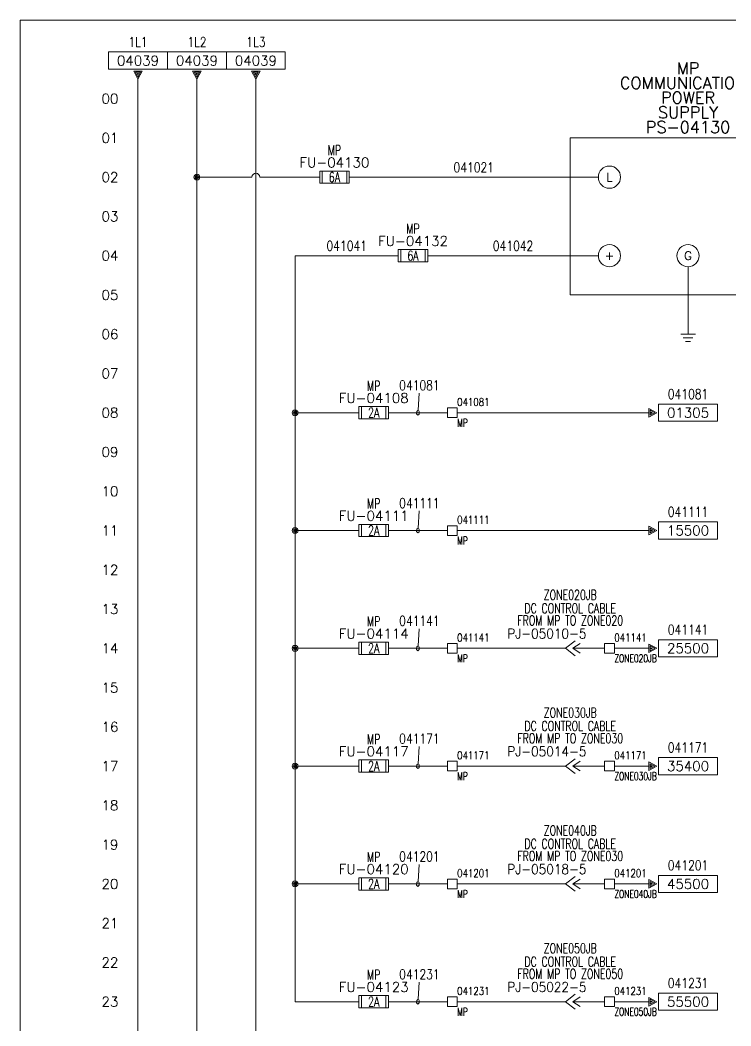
# Model space of a CAD drawing. Header units: inches. Extents: x 0 to 17, y 0 to 23.
# Drawn here: x 0 to 9.05, y 10.19 to 23 of the extents above; entities that cross this region are included whole.
import ezdxf
from ezdxf.enums import TextEntityAlignment as Align

# ---------------------------------------------------------------- set-up
doc = ezdxf.new("R2010")
doc.units = ezdxf.units.IN
doc.header["$MEASUREMENT"] = 0
doc.layers.get('0').update_dxf_attribs({"lineweight": 5})
for name, color, linetype, lineweight in [('_MULTI_WIRE', 9, 'Continuous', 5), ('DESC', 1, 'Continuous', 5), ('DESCCHILD', 1, 'Continuous', 5), ('LOC', 252, 'Continuous', 5), ('MISC', 2, 'Continuous', 5), ('SYMS', 7, 'Continuous', 5), ('TAGS', 2, 'Continuous', 5), ('TERMS', 2, 'Continuous', 5), ('Title_Block_Info', 2, 'Continuous', 5), ('WIRENO', 1, 'Continuous', 5), ('WIRES', 7, 'Continuous', 5), ('XREF', 1, 'Continuous', 5)]:
    doc.layers.add(name, color=color, linetype=linetype, lineweight=lineweight)
doc.layers.add('WIRENO_DEST', color=1, linetype='Continuous')
doc.styles.get("Standard").update_dxf_attribs({"font": 'romans.shx'})
doc.styles.add('WD', font='romans.shx')

# ---------------------------------------------------------------- blocks, each defined once
blk = doc.blocks.new('WD_MLRH')
at = {"color": 2, "style": 'WD'}
blk.add_attdef('RUNGFIRST', text='', height=0.125, dxfattribs=at).set_placement((-0.25, 0), align=Align.MIDDLE_RIGHT)
at = {"style": 'WD', "flags": 1}
for tag, p in [('RUNGHORV', (-0.25, -0.127)), ('WIREMODE', (-0.25, -0.281)), ('RUNGDIST', (-0.25, -0.2)), ('RUNGCNT', (-0.25, -0.237)), ('RUNGINC', (-0.25, -0.163)), ('WIRE-START', (-0.25, -0.356)), ('WIRE-GSUF', (-0.25, -0.396)), ('WIREFMT', (-0.25, -0.321)), ('PH3SPACE', (-0.25, -0.437))]:
    blk.add_attdef(tag, text='', height=0.025, dxfattribs=at).set_placement(p, align=Align.RIGHT)
blk = doc.blocks.new('HA2D2')
for p, q in [((0.375, 0.344), (-0.375, 0.344)), ((-0.375, 0.344), (-0.375, 0.125)), ((0.375, 0.125), (0.375, 0.344)), ((-0.375, 0.125), (0.375, 0.125)), ((0.055, 0.102), (-0.055, 0.102)), ((-0.055, 0.102), (0, 0)), ((0, 0.023), (-0.031, 0.086)), ((-0.031, 0.086), (0.031, 0.086)), ((0, 0.055), (-0.008, 0.07)), ((-0.008, 0.07), (0.008, 0.07)), ((0, 0), (0.055, 0.102)), ((0.031, 0.086), (0, 0.023)), ((0.008, 0.07), (0, 0.055))]:
    blk.add_line(p, q)
at = {"style": 'WD', "width": 0.8, "flags": 8}
for tag, p in [('DESC1', (0, 0.722)), ('WIRENO', (0, 0.534))]:
    blk.add_attdef(tag, text='', height=0.125, dxfattribs=at).set_placement(p, align=Align.TOP_CENTER)
at = {"style": 'WD'}
blk.add_attdef('XREF', text='', height=0.125, dxfattribs=at).set_placement((0, 0.172), align=Align.CENTER)
at = {"style": 'WD', "flags": 1}
for tag, p in [('X8TERM01', (0, 0)), ('SIGCODE', (0.088, 0.066))]:
    blk.add_attdef(tag, p, '', height=0.01, dxfattribs=at)
blk = doc.blocks.new('WDDOT')
for radius in [0.0375, 0.0234, 0.0116]:
    blk.add_circle((0, 0), radius)
blk = doc.blocks.new('HFU1')
for p, q in [((-0.188, -0.078), (-0.188, 0.078)), ((-0.188, 0.078), (0.188, 0.078)), ((-0.156, 0.078), (-0.156, -0.078)), ((0.156, 0.078), (0.156, -0.078)), ((0.188, 0.078), (0.188, -0.078)), ((0.188, -0.078), (-0.188, -0.078))]:
    blk.add_line(p, q)
at = {"style": 'WD', "width": 0.7}
for tag, p in [('INST', (0, 0.451)), ('LOC', (0, 0.281))]:
    blk.add_attdef(tag, text='', height=0.125, dxfattribs=at).set_placement(p, align=Align.CENTER)
at = {"linetype": 'Continuous', "style": 'WD', "flags": 9}
for tag, p in [('ASSYCODE', (0.157, 0.251)), ('MFG', (0.156, 0.083)), ('CAT', (0.156, 0.102))]:
    blk.add_attdef(tag, text='', height=0.01, dxfattribs=at).set_placement(p, align=Align.CENTER)
at = {"style": 'WD'}
blk.add_attdef('TAG1', text='', height=0.125, dxfattribs=at).set_placement((0, 0.125), align=Align.CENTER)
at = {"style": 'WD', "width": 0.7}
blk.add_attdef('RATING1', text='', height=0.125, dxfattribs=at).set_placement((0, 0), align=Align.MIDDLE_CENTER)
at = {"style": 'WD'}
for tag, p, flags in [('X4TERM01', (-0.188, 0), 1), ('FAMILY', (0.129, 0.108), 9), ('X1TERM02', (0.188, 0), 1)]:
    blk.add_attdef(tag, p, '', height=0.01, dxfattribs=dict(at, flags=flags))
for tag, p in [('X2LINK', (0, 0.109)), ('X8LINK', (0, -0.109))]:
    blk.add_attdef(tag, p, '', height=0.01, dxfattribs=at)
at = {"linetype": 'Continuous', "style": 'WD', "flags": 8}
blk.add_attdef('TERM01', text='', height=0.125, dxfattribs=at).set_placement((-0.25, -0.031), align=Align.TOP_RIGHT)
blk.add_attdef('TERM02', text='', height=0.125, dxfattribs=at).set_placement((0.25, -0.031), align=Align.TOP_LEFT)
blk = doc.blocks.new('HPS11_24VDC_1PH_POWER_SUPPLY')
at = {"linetype": 'Continuous'}
blk.add_lwpolyline([(-1.5, 0.5), (1.5, 0.5), (1.5, -1.5), (-1.5, -1.5)], close=True, dxfattribs=at)
for centre in [(-1, 0), (1, 0), (-1, -1), (0, -1), (1, -1)]:
    blk.add_circle(centre, 0.141)
at = {"style": 'WD'}
for tag, p in [('LOC', (0, 1.312)), ('DESC1', (0, 1.125)), ('DESC2', (0, 0.938)), ('DESC3', (0, 0.75)), ('TAG1', (0, 0.562))]:
    blk.add_attdef(tag, text='', height=0.15, dxfattribs=at).set_placement(p, align=Align.CENTER)
blk.add_attdef('INST', (-0.25, 0.25), '', height=0.15, dxfattribs=at)
at = {"style": 'WD', "flags": 1}
for tag, p, height in [('X2TERM01', (-1, 0.141), 0.015), ('X2TERM05', (1, 0.141), 0.015), ('X4TERM01', (-1.141, 0), 0.015), ('X1TERM05', (1.141, 0), 0.015), ('FAMILY', (-0.062, -0.312), 0.01), ('MFG', (-0.062, -0.375), 0.01), ('ASSYCODE', (-0.062, -0.5), 0.01), ('CAT', (-0.062, -0.438), 0.01), ('X4TERM02', (-1.141, -1), 0.015), ('X1TERM04', (1.141, -1), 0.015), ('X8TERM02', (-1, -1.141), 0.015), ('X8TERM03', (0, -1.141), 0.015), ('X8TERM04', (1, -1.141), 0.015)]:
    blk.add_attdef(tag, p, '', height=height, dxfattribs=at)
at = {"linetype": 'Continuous', "style": 'WD'}
for tag, p in [('TERM01', (-1, 0)), ('TERM05', (1, 0)), ('TERM02', (-1, -1)), ('TERM03', (0, -1)), ('TERM04', (1, -1))]:
    blk.add_attdef(tag, text='', height=0.109, dxfattribs=at).set_placement(p, align=Align.MIDDLE)
blk = doc.blocks.new('VGND2')
for p, q in [((0.09375, 0), (-0.09375, 0)), ((-0.0625, -0.046875), (0.0625, -0.046875)), ((-0.03125, -0.09375), (0.03125, -0.09375))]:
    blk.add_line(p, q)
at = {"style": 'WD', "flags": 1}
blk.add_attdef('X2TERM01', (0, 0), '', height=0.01, dxfattribs=at)
blk = doc.blocks.new('WD_WNH')
at = {"linetype": 'Continuous', "style": 'WD', "width": 0.8}
blk.add_attdef('WIRENO', text='', height=0.125, dxfattribs=at).set_placement((0, 0.0625), align=Align.CENTER)
blk = doc.blocks.new('HT0W01')
for p, q in [((-0.062, 0.062), (0.062, 0.062)), ((-0.062, -0.062), (-0.062, 0.062)), ((0.062, 0.062), (0.062, -0.062)), ((0.062, -0.062), (-0.062, -0.062))]:
    blk.add_line(p, q)
at = {"style": 'WD', "width": 0.7}
for tag, p in [('INST', (0.062, 0.214)), ('LOC', (0.062, -0.178))]:
    blk.add_attdef(tag, p, '', height=0.1, dxfattribs=at)
at = {"linetype": 'Continuous', "style": 'WD'}
for tag, p, width, flags in [('WIRENO', (0.062, 0.087), 0.8, 8), ('TAGSTRIP', (0.05, -0.297), 0.9, 8), ('CAT', (0.213, -0.406), 0.8, 1)]:
    blk.add_attdef(tag, p, '', height=0.1, dxfattribs=dict(at, width=width, flags=flags))
at = {"style": 'WD', "flags": 1}
for tag, p, height in [('X4TERM01', (-0.062, 0), 0.01), ('X4TERMDESC01', (-0.055, -0.023), 0.025), ('X2TERMDESC01', (-0.006, 0.029), 0.025), ('X2TERM01', (0, 0.062), 0.01), ('X1TERMDESC01', (0.039, 0.007), 0.025), ('X1TERM01', (0.062, 0), 0.01), ('X8TERM01', (0, -0.062), 0.01), ('X8TERMDESC01', (0, -0.054), 0.025)]:
    blk.add_attdef(tag, p, '', height=height, dxfattribs=at)
at = {"linetype": 'Continuous', "style": 'WD', "width": 0.8, "flags": 1}
blk.add_attdef('MFG', text='', height=0.1, dxfattribs=at).set_placement((0.088, -0.406), align=Align.RIGHT)
at = {"style": 'WD', "width": 0.7, "flags": 1}
blk.add_attdef('ASSYCODE', (0.062, -0.281), '', height=0.01, dxfattribs=at)
blk = doc.blocks.new('HC02JP1')
for p, q in [((-0.062, 0), (0.062, 0.094)), ((-0.062, 0), (0.062, -0.094)), ((0.031, 0), (0.125, 0.062)), ((0.031, 0), (0.125, -0.062)), ((0.031, 0), (0.094, 0))]:
    blk.add_line(p, q)
at = {"style": 'WD', "width": 0.7}
for tag, p in [('INST', (0.146, 0.787)), ('LOC', (0, 0.618)), ('DESC1', (0, 0.448)), ('DESC2', (0, 0.292))]:
    blk.add_attdef(tag, text='', height=0.125, dxfattribs=at).set_placement(p, align=Align.CENTER)
at = {"style": 'WD', "width": 0.9}
blk.add_attdef('TAG2', text='', height=0.125, dxfattribs=at).set_placement((-0.016, 0.125), align=Align.RIGHT)
at = {"linetype": 'Continuous', "style": 'WD', "width": 0.9, "flags": 8}
blk.add_attdef('DELIM', text='', height=0.125, dxfattribs=at).set_placement((0.047, 0.125), align=Align.CENTER)
at = {"style": 'WD'}
for tag, p in [('X2LINK', (0.062, 0.125)), ('X8LINK', (0.062, -0.125))]:
    blk.add_attdef(tag, p, '', height=0.01, dxfattribs=at)
at = {"linetype": 'Continuous', "style": 'WD', "width": 0.9, "flags": 8}
blk.add_attdef('TERM01', (0.109, 0.125), '', height=0.125, dxfattribs=at)
at = {"style": 'WD'}
for tag, p, flags in [('X4TERM01', (-0.062, 0), 1), ('X4TERMDESC01', (-0.046, 0.023), 1), ('X1TERM01', (0.094, 0), 1), ('X1TERMDESC01', (0.098, 0.021), 1), ('FAMILY', (0.205, 0.059), 9)]:
    blk.add_attdef(tag, p, '', height=0.01, dxfattribs=dict(at, flags=flags))
blk = doc.blocks.new('HA2S1')
for p, q in [((0, -0.055), (0, 0.055)), ((0, 0.055), (0.102, 0)), ((0.102, 0), (0, -0.055)), ((0.078, 0), (0.016, 0.031)), ((0.016, 0.031), (0.016, -0.031)), ((0.016, -0.031), (0.078, 0)), ((0.047, 0), (0.031, 0.008)), ((0.031, 0.008), (0.031, -0.008)), ((0.031, -0.008), (0.047, 0)), ((0.125, 0.109), (0.125, -0.109)), ((0.875, 0.109), (0.125, 0.109)), ((0.875, -0.109), (0.875, 0.109)), ((0.125, -0.109), (0.875, -0.109))]:
    blk.add_line(p, q)
at = {"style": 'WD', "width": 0.8, "flags": 8}
for tag, p in [('WIRENO', (0.5, 0.3)), ('DESC1', (0.5, -0.169))]:
    blk.add_attdef(tag, text='', height=0.125, dxfattribs=at).set_placement(p, align=Align.TOP_CENTER)
at = {"style": 'WD', "flags": 1}
for tag, p in [('X4TERM01', (0, 0)), ('SIGCODE', (0.026, 0.066))]:
    blk.add_attdef(tag, p, '', height=0.01, dxfattribs=at)
at = {"style": 'WD'}
blk.add_attdef('XREF', text='', height=0.125, dxfattribs=at).set_placement((0.5, -0.063), align=Align.CENTER)
blk = doc.blocks.new('TB_P')
at = {"color": 5, "linetype": 'Continuous'}
blk.add_lwpolyline([(0, 0), (17, 0), (17, 23), (0, 23)], close=True, dxfattribs=at)
at = {"color": 2, "linetype": 'Continuous', "style": 'WD', "flags": 1}
for tag, p in [('REV1_NO', (1.734, 3.29)), ('REV1_BY', (7.303, 3.29)), ('REV1_DATE', (9.562, 3.29)), ('REV2_NO', (1.734, 3.04)), ('REV2_BY', (7.303, 3.04)), ('REV2_DATE', (9.562, 3.04)), ('REV3_NO', (1.734, 2.79)), ('REV3_BY', (7.303, 2.79)), ('REV3_DATE', (9.562, 2.79)), ('REV4_NO', (1.734, 2.54)), ('REV4_BY', (7.303, 2.54)), ('REV4_DATE', (9.562, 2.54)), ('REV5_NO', (1.734, 2.29)), ('REV5_BY', (7.303, 2.29)), ('REV5_DATE', (9.562, 2.29)), ('REV6_NO', (1.734, 2.04)), ('REV6_BY', (7.303, 2.04)), ('REV6_DATE', (9.562, 2.04)), ('REV7_NO', (1.734, 1.79)), ('REV7_BY', (7.303, 1.79)), ('REV7_DATE', (9.562, 1.79)), ('REV8_NO', (1.734, 1.54)), ('REV8_BY', (7.303, 1.54)), ('REV8_DATE', (9.562, 1.54)), ('REV9_NO', (1.734, 1.29)), ('REV9_BY', (7.303, 1.29)), ('REV9_DATE', (9.562, 1.29))]:
    blk.add_attdef(tag, text='', height=0.15, dxfattribs=at).set_placement(p, align=Align.MIDDLE_CENTER)
for tag, p in [('REV1_CHANGE', (2.292, 3.29)), ('REV2_CHANGE', (2.292, 3.04)), ('REV3_CHANGE', (2.292, 2.79)), ('REV4_CHANGE', (2.292, 2.54)), ('REV5_CHANGE', (2.292, 2.29)), ('REV6_CHANGE', (2.292, 2.04)), ('REV7_CHANGE', (2.292, 1.79)), ('REV8_CHANGE', (2.292, 1.54)), ('REV9_CHANGE', (2.292, 1.29))]:
    blk.add_attdef(tag, text='', height=0.15, dxfattribs=at).set_placement(p, align=Align.MIDDLE_LEFT)
at = {"layer": 'Title_Block_Info', "ltscale": 0.1}
for tag, p in [('CUSTOMER', (6.842, 0.833)), ('JOB DESCRIPTION LINE', (6.842, 0.5)), ('DRAWING DESCRIPTION', (6.842, 0.167))]:
    blk.add_attdef(tag, text='', height=0.15, dxfattribs=at).set_placement(p, align=Align.MIDDLE_LEFT)
at = {"layer": 'Title_Block_Info', "ltscale": 0.1, "style": 'WD'}
for tag, p in [('JOB #', (12.752, 0.833)), ('SEC. NO.', (14.75, 0.833)), ('SHT. NO.', (16.312, 0.833)), ('NAME', (12.795, 0.5)), ('REV', (16.194, 0.5))]:
    blk.add_attdef(tag, text='', height=0.125, dxfattribs=at).set_placement(p, align=Align.MIDDLE_CENTER)
blk.add_attdef('DATE', text='', height=0.125, dxfattribs=at).set_placement((15.188, 0.5), align=Align.MIDDLE_RIGHT)
blk.add_attdef('FILE NUMBER', text='', height=0.125, dxfattribs=at).set_placement((12.591, 0.167), align=Align.MIDDLE_LEFT)

msp = doc.modelspace()

# ---------------------------------------------------------------- linework, layer by layer
at = {"layer": '_MULTI_WIRE'}
msp.add_line((8.5, 19.859), (8.5, 19), dxfattribs=at)
at = {"layer": 'WIRENO'}
for points in [[(5.08, 18.249), (5.065, 18.031), (5.048, 18.017), (5.046, 17.986), (5.06, 17.969), (5.077, 17.984), (5.079, 18.015), (5.072, 18.023)], [(5.08, 16.749), (5.065, 16.531), (5.048, 16.517), (5.046, 16.486), (5.06, 16.469), (5.077, 16.484), (5.079, 16.515), (5.072, 16.523)], [(5.08, 15.249), (5.065, 15.031), (5.048, 15.017), (5.046, 14.986), (5.06, 14.969), (5.077, 14.984), (5.079, 15.015), (5.072, 15.023)], [(5.08, 13.749), (5.065, 13.531), (5.048, 13.517), (5.046, 13.486), (5.06, 13.469), (5.077, 13.484), (5.079, 13.515), (5.072, 13.523)], [(5.08, 12.249), (5.065, 12.031), (5.048, 12.017), (5.046, 11.986), (5.06, 11.969), (5.077, 11.984), (5.079, 12.015), (5.072, 12.023)], [(5.08, 10.749), (5.065, 10.531), (5.048, 10.517), (5.046, 10.486), (5.06, 10.469), (5.077, 10.484), (5.079, 10.515), (5.072, 10.523)]]:
    msp.add_lwpolyline(points, dxfattribs=at)
at = {"layer": 'WIRES'}
for p, q in [((1.5, 22.25), (1.5, 2.25)), ((2.25, 22.25), (2.25, 2.25)), ((3, 22.25), (3, 2.25)), ((2.25, 21), (2.95, 21)), ((3.05, 21), (3.812, 21)), ((4.188, 21), (7.359, 21)), ((3.499, 20), (3.499, 17.5)), ((4.812, 20), (3.499, 20)), ((7.359, 20), (5.188, 20)), ((3.499, 18), (4.312, 18)), ((4.688, 18), (5.437, 18)), ((5.562, 18), (8, 18)), ((3.499, 17.5), (3.499, 10.5)), ((3.499, 16.5), (4.312, 16.5)), ((4.688, 16.5), (5.437, 16.5)), ((5.562, 16.5), (8, 16.5)), ((3.499, 15), (4.312, 15)), ((4.688, 15), (5.437, 15)), ((5.562, 15), (6.938, 15)), ((7.094, 15), (7.437, 15)), ((7.562, 15), (8, 15)), ((3.499, 13.5), (4.312, 13.5)), ((4.688, 13.5), (5.437, 13.5)), ((5.562, 13.5), (6.938, 13.5)), ((7.095, 13.5), (7.437, 13.5)), ((7.562, 13.5), (8, 13.5)), ((3.499, 12), (4.312, 12)), ((4.688, 12), (5.437, 12)), ((5.562, 12), (6.938, 12)), ((7.095, 12), (7.437, 12)), ((7.562, 12), (8, 12)), ((3.499, 10.5), (4.312, 10.5)), ((4.688, 10.5), (5.437, 10.5)), ((5.562, 10.5), (6.938, 10.5)), ((7.095, 10.5), (7.437, 10.5)), ((7.095, 10.5), (7.437, 10.5)), ((7.562, 10.5), (8, 10.5))]:
    msp.add_line(p, q, dxfattribs=at)
msp.add_arc((3, 21), 0.05, 0, 180, dxfattribs=at)

# ---------------------------------------------------------------- block references
msp.add_blockref('TB_P', (0, 0))
msp.add_blockref('WD_MLRH', (1.5, 22)).add_auto_attribs({'RUNGFIRST': '00'})
at = {"layer": 'SYMS'}
ref = msp.add_blockref('HA2D2', (1.5, 22.25), dxfattribs=at)
ref.add_attrib('XREF', '04039', dxfattribs={"layer": 'XREF', "height": 0.125, "style": 'WD'}).set_placement((1.5, 22.422), align=Align.CENTER)
ref.add_attrib('WIRENO', '1L1', dxfattribs={"layer": 'WIRENO_DEST', "height": 0.125, "style": 'WD', "width": 0.8, "flags": 8}).set_placement((1.5, 22.784), align=Align.TOP_CENTER)
ref = msp.add_blockref('HA2D2', (2.25, 22.25), dxfattribs=at)
ref.add_attrib('XREF', '04039', dxfattribs={"layer": 'XREF', "height": 0.125, "style": 'WD'}).set_placement((2.25, 22.422), align=Align.CENTER)
ref.add_attrib('WIRENO', '1L2', dxfattribs={"layer": 'WIRENO_DEST', "height": 0.125, "style": 'WD', "width": 0.8, "flags": 8}).set_placement((2.25, 22.784), align=Align.TOP_CENTER)
ref = msp.add_blockref('HA2D2', (3, 22.25), dxfattribs=at)
ref.add_attrib('XREF', '04039', dxfattribs={"layer": 'XREF', "height": 0.125, "style": 'WD'}).set_placement((3, 22.422), align=Align.CENTER)
ref.add_attrib('WIRENO', '1L3', dxfattribs={"layer": 'WIRENO_DEST', "height": 0.125, "style": 'WD', "width": 0.8, "flags": 8}).set_placement((3, 22.784), align=Align.TOP_CENTER)
ref = msp.add_blockref('HPS11_24VDC_1PH_POWER_SUPPLY', (8.5, 21), dxfattribs=at)
ref.add_attrib('TAG1', 'PS-04130', dxfattribs={"layer": 'TAGS', "height": 0.15, "style": 'WD'}).set_placement((8.5, 21.562), align=Align.CENTER)
ref.add_attrib('DESC3', 'SUPPLY', dxfattribs={"layer": 'DESC', "height": 0.15, "style": 'WD'}).set_placement((8.5, 21.75), align=Align.CENTER)
ref.add_attrib('DESC2', 'POWER', dxfattribs={"layer": 'DESC', "height": 0.15, "style": 'WD'}).set_placement((8.5, 21.938), align=Align.CENTER)
ref.add_attrib('DESC1', 'COMMUNICATIONS', dxfattribs={"layer": 'DESC', "height": 0.15, "style": 'WD'}).set_placement((8.5, 22.125), align=Align.CENTER)
ref.add_attrib('LOC', 'MP', dxfattribs={"layer": 'LOC', "height": 0.15, "style": 'WD'}).set_placement((8.5, 22.312), align=Align.CENTER)
ref.add_attrib('TERM01', 'L', dxfattribs={"layer": 'TERMS', "linetype": 'Continuous', "height": 0.109, "style": 'WD'}).set_placement((7.5, 21), align=Align.MIDDLE)
ref.add_attrib('TERM02', '+', dxfattribs={"layer": 'TERMS', "linetype": 'Continuous', "height": 0.109, "style": 'WD'}).set_placement((7.5, 20), align=Align.MIDDLE)
ref.add_attrib('TERM03', 'G', dxfattribs={"layer": 'TERMS', "linetype": 'Continuous', "height": 0.109, "style": 'WD'}).set_placement((8.5, 20), align=Align.MIDDLE)
ref.add_attrib('TERM04', '-', dxfattribs={"layer": 'TERMS', "linetype": 'Continuous', "height": 0.109, "style": 'WD'}).set_placement((9.5, 20), align=Align.MIDDLE)
ref.add_attrib('TERM05', 'N', dxfattribs={"layer": 'TERMS', "linetype": 'Continuous', "height": 0.109, "style": 'WD'}).set_placement((9.5, 21), align=Align.MIDDLE)
ref = msp.add_blockref('HFU1', (4, 21), dxfattribs=at)
ref.add_attrib('TAG1', 'FU-04130', dxfattribs={"layer": 'TAGS', "height": 0.125, "style": 'WD'}).set_placement((4, 21.125), align=Align.CENTER)
ref.add_attrib('LOC', 'MP', dxfattribs={"layer": 'LOC', "height": 0.125, "style": 'WD', "width": 0.7}).set_placement((4, 21.281), align=Align.CENTER)
ref.add_attrib('RATING1', '6A', dxfattribs={"layer": 'MISC', "height": 0.125, "style": 'WD', "width": 0.7}).set_placement((4, 21), align=Align.MIDDLE_CENTER)
for name, p in [('WDDOT', (2.25, 21)), ('VGND2', (8.5, 19)), ('WDDOT', (3.499, 18)), ('WDDOT', (3.499, 16.5)), ('WDDOT', (3.499, 15)), ('WDDOT', (3.499, 13.5)), ('WDDOT', (3.499, 12))]:
    msp.add_blockref(name, p, dxfattribs=at)
ref = msp.add_blockref('HFU1', (5, 20), dxfattribs=at)
ref.add_attrib('TAG1', 'FU-04132', dxfattribs={"layer": 'TAGS', "height": 0.125, "style": 'WD'}).set_placement((5, 20.125), align=Align.CENTER)
ref.add_attrib('LOC', 'MP', dxfattribs={"layer": 'LOC', "height": 0.125, "style": 'WD', "width": 0.7}).set_placement((5, 20.281), align=Align.CENTER)
ref.add_attrib('RATING1', '6A', dxfattribs={"layer": 'MISC', "height": 0.125, "style": 'WD', "width": 0.7}).set_placement((5, 20), align=Align.MIDDLE_CENTER)
ref = msp.add_blockref('HFU1', (4.5, 18), dxfattribs=at)
ref.add_attrib('TAG1', 'FU-04108', dxfattribs={"layer": 'TAGS', "height": 0.125, "style": 'WD'}).set_placement((4.5, 18.125), align=Align.CENTER)
ref.add_attrib('LOC', 'MP', dxfattribs={"layer": 'LOC', "height": 0.125, "style": 'WD', "width": 0.7}).set_placement((4.5, 18.281), align=Align.CENTER)
ref.add_attrib('RATING1', '2A', dxfattribs={"layer": 'MISC', "height": 0.125, "style": 'WD', "width": 0.7}).set_placement((4.5, 18), align=Align.MIDDLE_CENTER)
ref = msp.add_blockref('HA2S1', (8, 18), dxfattribs=at)
ref.add_attrib('XREF', '01305', dxfattribs={"layer": 'XREF', "height": 0.125, "style": 'WD'}).set_placement((8.5, 17.938), align=Align.CENTER)
ref.add_attrib('WIRENO', '041081', dxfattribs={"layer": 'WIRENO', "height": 0.125, "style": 'WD', "width": 0.8, "flags": 8}).set_placement((8.5, 18.3), align=Align.TOP_CENTER)
ref = msp.add_blockref('HT0W01', (5.5, 18), dxfattribs=at)
ref.add_attrib('WIRENO', '041081', (5.562, 18.087), dxfattribs={"layer": 'WIRENO', "linetype": 'Continuous', "height": 0.1, "style": 'WD', "width": 0.8, "flags": 8})
ref.add_attrib('LOC', 'MP', (5.562, 17.822), dxfattribs={"layer": 'LOC', "height": 0.1, "style": 'WD', "width": 0.7})
ref = msp.add_blockref('HFU1', (4.5, 16.5), dxfattribs=at)
ref.add_attrib('TAG1', 'FU-04111', dxfattribs={"layer": 'TAGS', "height": 0.125, "style": 'WD'}).set_placement((4.5, 16.625), align=Align.CENTER)
ref.add_attrib('LOC', 'MP', dxfattribs={"layer": 'LOC', "height": 0.125, "style": 'WD', "width": 0.7}).set_placement((4.5, 16.781), align=Align.CENTER)
ref.add_attrib('RATING1', '2A', dxfattribs={"layer": 'MISC', "height": 0.125, "style": 'WD', "width": 0.7}).set_placement((4.5, 16.5), align=Align.MIDDLE_CENTER)
ref = msp.add_blockref('HA2S1', (8, 16.5), dxfattribs=at)
ref.add_attrib('XREF', '15500', dxfattribs={"layer": 'XREF', "height": 0.125, "style": 'WD'}).set_placement((8.5, 16.438), align=Align.CENTER)
ref.add_attrib('WIRENO', '041111', dxfattribs={"layer": 'WIRENO', "height": 0.125, "style": 'WD', "width": 0.8, "flags": 8}).set_placement((8.5, 16.8), align=Align.TOP_CENTER)
ref = msp.add_blockref('HT0W01', (5.5, 16.5), dxfattribs=at)
ref.add_attrib('WIRENO', '041111', (5.562, 16.587), dxfattribs={"layer": 'WIRENO', "linetype": 'Continuous', "height": 0.1, "style": 'WD', "width": 0.8, "flags": 8})
ref.add_attrib('LOC', 'MP', (5.562, 16.322), dxfattribs={"layer": 'LOC', "height": 0.1, "style": 'WD', "width": 0.7})
ref = msp.add_blockref('HC02JP1', (7.001, 15), dxfattribs=at)
ref.add_attrib('TERM01', '5', (7.11, 15.125), dxfattribs={"layer": 'TERMS', "linetype": 'Continuous', "height": 0.125, "style": 'WD', "width": 0.9, "flags": 8})
ref.add_attrib('DELIM', '-', dxfattribs={"layer": 'MISC', "linetype": 'Continuous', "height": 0.125, "style": 'WD', "width": 0.9, "flags": 8}).set_placement((7.048, 15.125), align=Align.CENTER)
ref.add_attrib('DESC2', 'FROM MP TO ZONE020', dxfattribs={"layer": 'DESCCHILD', "height": 0.125, "style": 'WD', "width": 0.7}).set_placement((7.001, 15.292), align=Align.CENTER)
ref.add_attrib('TAG2', 'PJ-05010', dxfattribs={"layer": 'TAGS', "height": 0.125, "style": 'WD', "width": 0.9}).set_placement((6.985, 15.125), align=Align.RIGHT)
ref.add_attrib('DESC1', 'DC CONTROL CABLE', dxfattribs={"layer": 'DESCCHILD', "height": 0.125, "style": 'WD', "width": 0.7}).set_placement((7.001, 15.448), align=Align.CENTER)
ref.add_attrib('LOC', 'ZONE020JB', dxfattribs={"layer": 'LOC', "height": 0.125, "style": 'WD', "width": 0.7}).set_placement((7.001, 15.618), align=Align.CENTER)
ref = msp.add_blockref('HFU1', (4.5, 15), dxfattribs=at)
ref.add_attrib('TAG1', 'FU-04114', dxfattribs={"layer": 'TAGS', "height": 0.125, "style": 'WD'}).set_placement((4.5, 15.125), align=Align.CENTER)
ref.add_attrib('LOC', 'MP', dxfattribs={"layer": 'LOC', "height": 0.125, "style": 'WD', "width": 0.7}).set_placement((4.5, 15.281), align=Align.CENTER)
ref.add_attrib('RATING1', '2A', dxfattribs={"layer": 'MISC', "height": 0.125, "style": 'WD', "width": 0.7}).set_placement((4.5, 15), align=Align.MIDDLE_CENTER)
ref = msp.add_blockref('HA2S1', (8, 15), dxfattribs=at)
ref.add_attrib('XREF', '25500', dxfattribs={"layer": 'XREF', "height": 0.125, "style": 'WD'}).set_placement((8.5, 14.938), align=Align.CENTER)
ref.add_attrib('WIRENO', '041141', dxfattribs={"layer": 'WIRENO', "height": 0.125, "style": 'WD', "width": 0.8, "flags": 8}).set_placement((8.5, 15.3), align=Align.TOP_CENTER)
ref = msp.add_blockref('HT0W01', (5.5, 15), dxfattribs=at)
ref.add_attrib('WIRENO', '041141', (5.562, 15.087), dxfattribs={"layer": 'WIRENO', "linetype": 'Continuous', "height": 0.1, "style": 'WD', "width": 0.8, "flags": 8})
ref.add_attrib('LOC', 'MP', (5.562, 14.822), dxfattribs={"layer": 'LOC', "height": 0.1, "style": 'WD', "width": 0.7})
ref = msp.add_blockref('HT0W01', (7.5, 15), dxfattribs=at)
ref.add_attrib('WIRENO', '041141', (7.562, 15.087), dxfattribs={"layer": 'WIRENO', "linetype": 'Continuous', "height": 0.1, "style": 'WD', "width": 0.8, "flags": 8})
ref.add_attrib('LOC', 'ZONE020JB', (7.562, 14.822), dxfattribs={"layer": 'LOC', "height": 0.1, "style": 'WD', "width": 0.7})
ref = msp.add_blockref('HC02JP1', (7.001, 13.5), dxfattribs=at)
ref.add_attrib('TERM01', '5', (7.11, 13.625), dxfattribs={"layer": 'TERMS', "linetype": 'Continuous', "height": 0.125, "style": 'WD', "width": 0.9, "flags": 8})
ref.add_attrib('DELIM', '-', dxfattribs={"layer": 'MISC', "linetype": 'Continuous', "height": 0.125, "style": 'WD', "width": 0.9, "flags": 8}).set_placement((7.048, 13.625), align=Align.CENTER)
ref.add_attrib('DESC2', 'FROM MP TO ZONE030', dxfattribs={"layer": 'DESCCHILD', "height": 0.125, "style": 'WD', "width": 0.7}).set_placement((7.001, 13.792), align=Align.CENTER)
ref.add_attrib('TAG2', 'PJ-05014', dxfattribs={"layer": 'TAGS', "height": 0.125, "style": 'WD', "width": 0.9}).set_placement((6.985, 13.625), align=Align.RIGHT)
ref.add_attrib('DESC1', 'DC CONTROL CABLE', dxfattribs={"layer": 'DESCCHILD', "height": 0.125, "style": 'WD', "width": 0.7}).set_placement((7.001, 13.948), align=Align.CENTER)
ref.add_attrib('LOC', 'ZONE030JB', dxfattribs={"layer": 'LOC', "height": 0.125, "style": 'WD', "width": 0.7}).set_placement((7.001, 14.118), align=Align.CENTER)
ref = msp.add_blockref('HFU1', (4.5, 13.5), dxfattribs=at)
ref.add_attrib('TAG1', 'FU-04117', dxfattribs={"layer": 'TAGS', "height": 0.125, "style": 'WD'}).set_placement((4.5, 13.625), align=Align.CENTER)
ref.add_attrib('LOC', 'MP', dxfattribs={"layer": 'LOC', "height": 0.125, "style": 'WD', "width": 0.7}).set_placement((4.5, 13.781), align=Align.CENTER)
ref.add_attrib('RATING1', '2A', dxfattribs={"layer": 'MISC', "height": 0.125, "style": 'WD', "width": 0.7}).set_placement((4.5, 13.5), align=Align.MIDDLE_CENTER)
ref = msp.add_blockref('HA2S1', (8, 13.5), dxfattribs=at)
ref.add_attrib('XREF', '35400', dxfattribs={"layer": 'XREF', "height": 0.125, "style": 'WD'}).set_placement((8.5, 13.437), align=Align.CENTER)
ref.add_attrib('WIRENO', '041171', dxfattribs={"layer": 'WIRENO', "height": 0.125, "style": 'WD', "width": 0.8, "flags": 8}).set_placement((8.5, 13.8), align=Align.TOP_CENTER)
ref = msp.add_blockref('HT0W01', (5.5, 13.5), dxfattribs=at)
ref.add_attrib('WIRENO', '041171', (5.562, 13.587), dxfattribs={"layer": 'WIRENO', "linetype": 'Continuous', "height": 0.1, "style": 'WD', "width": 0.8, "flags": 8})
ref.add_attrib('LOC', 'MP', (5.562, 13.322), dxfattribs={"layer": 'LOC', "height": 0.1, "style": 'WD', "width": 0.7})
ref = msp.add_blockref('HT0W01', (7.5, 13.5), dxfattribs=at)
ref.add_attrib('WIRENO', '041171', (7.562, 13.587), dxfattribs={"layer": 'WIRENO', "linetype": 'Continuous', "height": 0.1, "style": 'WD', "width": 0.8, "flags": 8})
ref.add_attrib('LOC', 'ZONE030JB', (7.562, 13.322), dxfattribs={"layer": 'LOC', "height": 0.1, "style": 'WD', "width": 0.7})
ref = msp.add_blockref('HC02JP1', (7.001, 12), dxfattribs=at)
ref.add_attrib('TERM01', '5', (7.11, 12.125), dxfattribs={"layer": 'TERMS', "linetype": 'Continuous', "height": 0.125, "style": 'WD', "width": 0.9, "flags": 8})
ref.add_attrib('DELIM', '-', dxfattribs={"layer": 'MISC', "linetype": 'Continuous', "height": 0.125, "style": 'WD', "width": 0.9, "flags": 8}).set_placement((7.048, 12.125), align=Align.CENTER)
ref.add_attrib('DESC2', 'FROM MP TO ZONE030', dxfattribs={"layer": 'DESCCHILD', "height": 0.125, "style": 'WD', "width": 0.7}).set_placement((7.001, 12.292), align=Align.CENTER)
ref.add_attrib('TAG2', 'PJ-05018', dxfattribs={"layer": 'TAGS', "height": 0.125, "style": 'WD', "width": 0.9}).set_placement((6.985, 12.125), align=Align.RIGHT)
ref.add_attrib('DESC1', 'DC CONTROL CABLE', dxfattribs={"layer": 'DESCCHILD', "height": 0.125, "style": 'WD', "width": 0.7}).set_placement((7.001, 12.448), align=Align.CENTER)
ref.add_attrib('LOC', 'ZONE040JB', dxfattribs={"layer": 'LOC', "height": 0.125, "style": 'WD', "width": 0.7}).set_placement((7.001, 12.618), align=Align.CENTER)
ref = msp.add_blockref('HFU1', (4.5, 12), dxfattribs=at)
ref.add_attrib('TAG1', 'FU-04120', dxfattribs={"layer": 'TAGS', "height": 0.125, "style": 'WD'}).set_placement((4.5, 12.125), align=Align.CENTER)
ref.add_attrib('LOC', 'MP', dxfattribs={"layer": 'LOC', "height": 0.125, "style": 'WD', "width": 0.7}).set_placement((4.5, 12.281), align=Align.CENTER)
ref.add_attrib('RATING1', '2A', dxfattribs={"layer": 'MISC', "height": 0.125, "style": 'WD', "width": 0.7}).set_placement((4.5, 12), align=Align.MIDDLE_CENTER)
ref = msp.add_blockref('HA2S1', (8, 12), dxfattribs=at)
ref.add_attrib('XREF', '45500', dxfattribs={"layer": 'XREF', "height": 0.125, "style": 'WD'}).set_placement((8.5, 11.937), align=Align.CENTER)
ref.add_attrib('WIRENO', '041201', dxfattribs={"layer": 'WIRENO', "height": 0.125, "style": 'WD', "width": 0.8, "flags": 8}).set_placement((8.5, 12.3), align=Align.TOP_CENTER)
ref = msp.add_blockref('HT0W01', (5.5, 12), dxfattribs=at)
ref.add_attrib('WIRENO', '041201', (5.562, 12.087), dxfattribs={"layer": 'WIRENO', "linetype": 'Continuous', "height": 0.1, "style": 'WD', "width": 0.8, "flags": 8})
ref.add_attrib('LOC', 'MP', (5.562, 11.822), dxfattribs={"layer": 'LOC', "height": 0.1, "style": 'WD', "width": 0.7})
ref = msp.add_blockref('HT0W01', (7.5, 12), dxfattribs=at)
ref.add_attrib('WIRENO', '041201', (7.562, 12.087), dxfattribs={"layer": 'WIRENO', "linetype": 'Continuous', "height": 0.1, "style": 'WD', "width": 0.8, "flags": 8})
ref.add_attrib('LOC', 'ZONE040JB', (7.562, 11.822), dxfattribs={"layer": 'LOC', "height": 0.1, "style": 'WD', "width": 0.7})
ref = msp.add_blockref('HC02JP1', (7.001, 10.5), dxfattribs=at)
ref.add_attrib('TERM01', '5', (7.11, 10.625), dxfattribs={"layer": 'TERMS', "linetype": 'Continuous', "height": 0.125, "style": 'WD', "width": 0.9, "flags": 8})
ref.add_attrib('DELIM', '-', dxfattribs={"layer": 'MISC', "linetype": 'Continuous', "height": 0.125, "style": 'WD', "width": 0.9, "flags": 8}).set_placement((7.048, 10.625), align=Align.CENTER)
ref.add_attrib('DESC2', 'FROM MP TO ZONE050', dxfattribs={"layer": 'DESCCHILD', "height": 0.125, "style": 'WD', "width": 0.7}).set_placement((7.001, 10.792), align=Align.CENTER)
ref.add_attrib('TAG2', 'PJ-05022', dxfattribs={"layer": 'TAGS', "height": 0.125, "style": 'WD', "width": 0.9}).set_placement((6.985, 10.625), align=Align.RIGHT)
ref.add_attrib('DESC1', 'DC CONTROL CABLE', dxfattribs={"layer": 'DESCCHILD', "height": 0.125, "style": 'WD', "width": 0.7}).set_placement((7.001, 10.948), align=Align.CENTER)
ref.add_attrib('LOC', 'ZONE050JB', dxfattribs={"layer": 'LOC', "height": 0.125, "style": 'WD', "width": 0.7}).set_placement((7.001, 11.118), align=Align.CENTER)
ref = msp.add_blockref('HFU1', (4.5, 10.5), dxfattribs=at)
ref.add_attrib('TAG1', 'FU-04123', dxfattribs={"layer": 'TAGS', "height": 0.125, "style": 'WD'}).set_placement((4.5, 10.625), align=Align.CENTER)
ref.add_attrib('LOC', 'MP', dxfattribs={"layer": 'LOC', "height": 0.125, "style": 'WD', "width": 0.7}).set_placement((4.5, 10.781), align=Align.CENTER)
ref.add_attrib('RATING1', '2A', dxfattribs={"layer": 'MISC', "height": 0.125, "style": 'WD', "width": 0.7}).set_placement((4.5, 10.5), align=Align.MIDDLE_CENTER)
ref = msp.add_blockref('HA2S1', (8, 10.5), dxfattribs=at)
ref.add_attrib('XREF', '55500', dxfattribs={"layer": 'XREF', "height": 0.125, "style": 'WD'}).set_placement((8.5, 10.437), align=Align.CENTER)
ref.add_attrib('WIRENO', '041231', dxfattribs={"layer": 'WIRENO', "height": 0.125, "style": 'WD', "width": 0.8, "flags": 8}).set_placement((8.5, 10.8), align=Align.TOP_CENTER)
ref = msp.add_blockref('HT0W01', (5.5, 10.5), dxfattribs=at)
ref.add_attrib('WIRENO', '041231', (5.562, 10.587), dxfattribs={"layer": 'WIRENO', "linetype": 'Continuous', "height": 0.1, "style": 'WD', "width": 0.8, "flags": 8})
ref.add_attrib('LOC', 'MP', (5.562, 10.322), dxfattribs={"layer": 'LOC', "height": 0.1, "style": 'WD', "width": 0.7})
ref = msp.add_blockref('HT0W01', (7.5, 10.5), dxfattribs=at)
ref.add_attrib('WIRENO', '041231', (7.562, 10.587), dxfattribs={"layer": 'WIRENO', "linetype": 'Continuous', "height": 0.1, "style": 'WD', "width": 0.8, "flags": 8})
ref.add_attrib('LOC', 'ZONE050JB', (7.562, 10.322), dxfattribs={"layer": 'LOC', "height": 0.1, "style": 'WD', "width": 0.7})
at = {"layer": 'WIRENO'}
ref = msp.add_blockref('WD_WNH', (5.773, 21), dxfattribs=at)
ref.add_attrib('WIRENO', '041021', dxfattribs={"linetype": 'Continuous', "height": 0.125, "style": 'WD', "width": 0.8}).set_placement((5.773, 21.062), align=Align.CENTER)
ref = msp.add_blockref('WD_WNH', (4.156, 20), dxfattribs=at)
ref.add_attrib('WIRENO', '041041', dxfattribs={"linetype": 'Continuous', "height": 0.125, "style": 'WD', "width": 0.8}).set_placement((4.156, 20.063), align=Align.CENTER)
ref = msp.add_blockref('WD_WNH', (6.273, 20), dxfattribs=at)
ref.add_attrib('WIRENO', '041042', dxfattribs={"linetype": 'Continuous', "height": 0.125, "style": 'WD', "width": 0.8}).set_placement((6.273, 20.063), align=Align.CENTER)
ref = msp.add_blockref('WD_WNH', (5.062, 18), dxfattribs=at)
ref.add_attrib('WIRENO', '041081', dxfattribs={"linetype": 'Continuous', "height": 0.125, "style": 'WD', "width": 0.8}).set_placement((5.082, 18.287), align=Align.CENTER)
ref = msp.add_blockref('WD_WNH', (5.062, 16.5), dxfattribs=at)
ref.add_attrib('WIRENO', '041111', dxfattribs={"linetype": 'Continuous', "height": 0.125, "style": 'WD', "width": 0.8}).set_placement((5.082, 16.787), align=Align.CENTER)
ref = msp.add_blockref('WD_WNH', (5.062, 15), dxfattribs=at)
ref.add_attrib('WIRENO', '041141', dxfattribs={"linetype": 'Continuous', "height": 0.125, "style": 'WD', "width": 0.8}).set_placement((5.082, 15.287), align=Align.CENTER)
ref = msp.add_blockref('WD_WNH', (5.062, 13.5), dxfattribs=at)
ref.add_attrib('WIRENO', '041171', dxfattribs={"linetype": 'Continuous', "height": 0.125, "style": 'WD', "width": 0.8}).set_placement((5.082, 13.787), align=Align.CENTER)
ref = msp.add_blockref('WD_WNH', (5.062, 12), dxfattribs=at)
ref.add_attrib('WIRENO', '041201', dxfattribs={"linetype": 'Continuous', "height": 0.125, "style": 'WD', "width": 0.8}).set_placement((5.082, 12.287), align=Align.CENTER)
ref = msp.add_blockref('WD_WNH', (5.062, 10.5), dxfattribs=at)
ref.add_attrib('WIRENO', '041231', dxfattribs={"linetype": 'Continuous', "height": 0.125, "style": 'WD', "width": 0.8}).set_placement((5.082, 10.787), align=Align.CENTER)

# ---------------------------------------------------------------- texts
at = {"color": 2, "style": 'WD'}
for s, p in [('01', (1.25, 21.5)), ('02', (1.25, 21)), ('03', (1.25, 20.5)), ('04', (1.25, 20)), ('05', (1.25, 19.5)), ('06', (1.25, 19)), ('07', (1.25, 18.5)), ('08', (1.25, 18)), ('09', (1.25, 17.5)), ('10', (1.25, 17)), ('11', (1.25, 16.5)), ('12', (1.25, 16)), ('13', (1.25, 15.5)), ('14', (1.25, 15)), ('15', (1.25, 14.5)), ('16', (1.25, 14)), ('17', (1.25, 13.5)), ('18', (1.25, 13)), ('19', (1.25, 12.5)), ('20', (1.25, 12)), ('21', (1.25, 11.5)), ('22', (1.25, 11)), ('23', (1.25, 10.5))]:
    msp.add_text(s, height=0.125, dxfattribs=at).set_placement(p, align=Align.MIDDLE_RIGHT)

doc.saveas('drawing.dxf')
